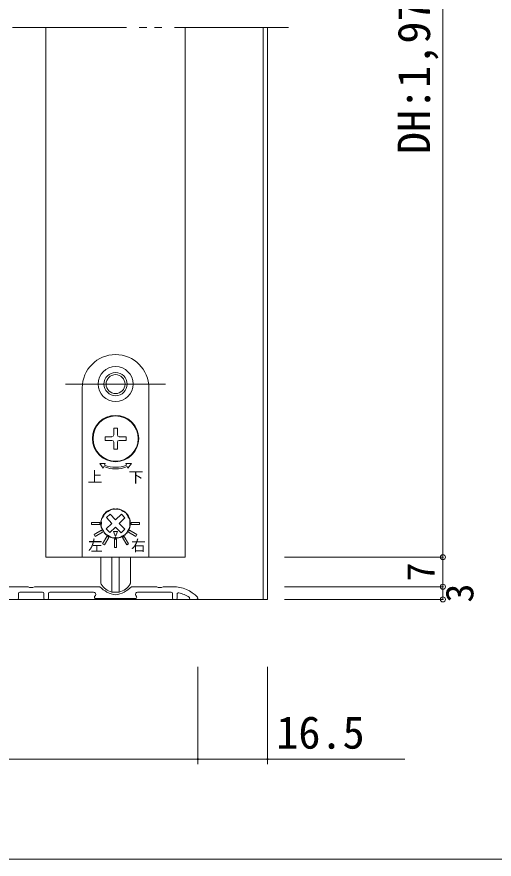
# Model space of a CAD drawing. Units: millimetres on the paper, enlarged 10 times, with parts at other scales. Extents: x -2000 to 2000, y -1385 to 1385.
# Drawn here: x -711 to -333, y -68 to 598 of the extents above; entities that cross this region are included whole.
import ezdxf
from ezdxf.enums import TextEntityAlignment as Align

# ---------------------------------------------------------------- set-up
doc = ezdxf.new("R2010")
doc.units = ezdxf.units.MM
doc.header["$LTSCALE"] = 10
doc.header["$PDMODE"] = 32
doc.header["$PDSIZE"] = 4
doc.linetypes.add('DOUBLE_CHAIN2', pattern=[12.8, 9, -1, 0.6, -0.6, 0.6, -1])
doc.linetypes.add('USER1', pattern=[19.05, 12.7, -6.35])
for name, color, linetype, lineweight in [('1-0_H-SYM', 7, 'Continuous', 20), ('1-1_0', 7, 'Continuous', 20), ('2-0_18', 7, 'Continuous', 18)]:
    doc.layers.add(name, color=color, linetype=linetype, lineweight=lineweight)
doc.styles.add('ＭＳ ゴシック', font='')
doc.styles.get('ＭＳ ゴシック').set_extended_font_data('MS Gothic')

msp = doc.modelspace()

# ---------------------------------------------------------------- linework, layer by layer
at = {"layer": '1-0_H-SYM'}
msp.add_lwpolyline([(380, -67.5), (-1950, -67.5), (-1950, 1335)], dxfattribs=at)
at = {"layer": '1-1_0'}
msp.add_lwpolyline([(380, -67.5), (-1950, -67.5), (-1950, 1335)], dxfattribs=at)
at = {"layer": '2-0_18', "color": 4, "lineweight": 9}
for p, q in [((-373.88, 170.94), (-373.88, 934.75)), ((-499.19, 170.94), (-373.88, 170.94)), ((-373.88, 170.94), (-373.88, 147.6)), ((-499.19, 147.6), (-373.88, 147.6)), ((-373.88, 147.6), (-373.88, 137.6)), ((-499.19, 137.6), (-373.88, 137.6))]:
    msp.add_line(p, q, dxfattribs=at)
at = {"layer": '2-0_18', "linetype": 'DOUBLE_CHAIN2', "lineweight": 20}
msp.add_line((-495.86, 589.27), (-1035.86, 589.27), dxfattribs=at)
at = {"layer": '2-0_18', "lineweight": 20}
for p, q in [((-687.52, 589.27), (-687.52, 170.94)), ((-577.52, 589.27), (-577.52, 170.94)), ((-515.86, 589.27), (-515.86, 137.6)), ((-512.52, 589.27), (-512.52, 137.6)), ((-687.52, 170.94), (-577.52, 170.94)), ((-512.52, 137.6), (-1019.19, 137.6)), ((-567.56, 84.27), (-567.56, 7.38)), ((-567.56, 84.27), (-567.56, 7.38)), ((-512.52, 84.27), (-512.52, 7.38)), ((-827.52, 11.55), (-567.56, 11.55)), ((-585.89, 11.55), (-404.06, 11.55))]:
    msp.add_line(p, q, dxfattribs=at)
at = {"layer": '2-0_18', "color": 2, "linetype": 'USER1'}
msp.add_line((-672.02, 307.6), (-593.02, 307.6), dxfattribs=at)
at = {"layer": '2-0_18'}
for p, q in [((-658.86, 304.6), (-658.86, 170.94)), ((-606.19, 170.94), (-606.19, 304.6)), ((-631.02, 272.94), (-634.02, 272.94)), ((-634.02, 267.44), (-634.02, 272.94)), ((-631.02, 267.44), (-631.02, 272.94)), ((-624.19, 266.1), (-629.69, 266.1)), ((-624.19, 266.1), (-624.19, 263.1)), ((-635.36, 263.1), (-640.86, 263.1)), ((-634.02, 256.27), (-634.02, 261.77)), ((-631.02, 256.27), (-631.02, 261.77)), ((-624.19, 263.1), (-629.69, 263.1)), ((-631.02, 256.27), (-634.02, 256.27)), ((-635.35, 197.64), (-639.78, 202.17)), ((-632.49, 200.43), (-627.96, 204.85)), ((-639.88, 193.21), (-635.35, 197.64)), ((-637.09, 190.35), (-639.88, 193.21)), ((-637.09, 190.35), (-632.56, 194.77)), ((-628.14, 190.24), (-632.56, 194.77)), ((-625.27, 193.04), (-628.14, 190.24)), ((-658.86, 170.94), (-606.19, 170.94)), ((-644.19, 150.49), (-644.19, 170.94)), ((-635.44, 170.94), (-635.44, 143.42)), ((-629.61, 170.94), (-629.61, 143.42)), ((-620.86, 170.94), (-620.86, 150.49)), ((-753.36, 147.6), (-701.69, 147.6)), ((-696.69, 147.6), (-645.03, 147.6)), ((-620.03, 147.6), (-600.03, 147.6)), ((-587.14, 147.6), (-595.03, 147.6)), ((-709.19, 138.6), (-709.19, 142.27)), ((-690.19, 143.27), (-708.19, 143.27)), ((-689.19, 138.6), (-689.19, 142.27)), ((-685.52, 142.27), (-685.52, 138.6)), ((-684.52, 143.27), (-649.92, 143.27)), ((-649.06, 139.77), (-648.48, 140.77)), ((-635.44, 143.42), (-629.61, 143.42)), ((-615.99, 139.77), (-616.57, 140.77)), ((-588.53, 143.27), (-615.13, 143.27)), ((-587.53, 138.6), (-587.53, 142.27)), ((-583.86, 141.83), (-583.86, 138.6)), ((-711.86, 137.6), (-710.19, 137.6)), ((-686.52, 137.6), (-688.19, 137.6)), ((-648.19, 138.27), (-632.53, 138.27)), ((-616.86, 138.27), (-632.53, 138.27)), ((-584.86, 137.6), (-586.53, 137.6)), ((-574.19, 138.6), (-574.19, 139.13)), ((-568.53, 137.6), (-573.19, 137.6))]:
    msp.add_line(p, q, dxfattribs=at)
for points in [[(-635.36, 266.1), (-640.86, 266.1), (-640.86, 263.1)], [(-641.2, 243.66), (-640.69, 244.89), (-645.02, 244.9), (-642.22, 241.2), (-641.71, 242.43)], [(-623.34, 242.43), (-622.83, 241.2), (-620.03, 244.9), (-624.36, 244.89), (-623.85, 243.66)], [(-632.49, 200.43), (-636.91, 204.96), (-639.78, 202.17)], [(-625.27, 193.04), (-629.7, 197.57), (-625.16, 201.99), (-627.96, 204.85)]]:
    msp.add_lwpolyline(points, dxfattribs=at)
for points in [[(-651.52, 196.77), (-644.86, 196.77), (-644.86, 198.44), (-651.52, 198.44)], [(-613.52, 198.44), (-620.19, 198.44), (-620.19, 196.77), (-613.52, 196.77)], [(-648.56, 187.38), (-642.79, 190.71), (-643.62, 192.16), (-649.4, 188.82)], [(-641.3, 180.73), (-637.97, 186.5), (-639.41, 187.34), (-642.75, 181.56)], [(-632.65, 187.27), (-630.93, 191.25), (-634.27, 191.29)], [(-622.3, 181.56), (-625.64, 187.34), (-627.08, 186.5), (-623.75, 180.73)], [(-615.65, 188.82), (-621.43, 192.16), (-622.26, 190.71), (-616.49, 187.38)], [(-631.69, 185.27), (-633.36, 185.27), (-633.36, 178.6), (-631.69, 178.6)]]:
    msp.add_lwpolyline(points, close=True, dxfattribs=at)
for centre, radius in [((-632.52, 307.6), 13.83), ((-632.52, 307.6), 9.17), ((-632.52, 307.6), 7.5), ((-632.52, 264.6), 18.33), ((-632.52, 264.6), 17.83)]:
    msp.add_circle(centre, radius, dxfattribs=at)
at = {"layer": '2-0_18', "lineweight": 20}
msp.add_circle((-567.56, 11.55), 0.521, dxfattribs=at)
at = {"layer": '2-0_18'}
for centre, radius, start, end in [((-632.52, 304.6), 26.33, 0, 180), ((-635.36, 267.44), 1.33, 270, 360), ((-629.69, 267.44), 1.33, 180, 270), ((-635.36, 261.77), 1.33, 360, 90), ((-629.69, 261.77), 1.33, 90, 180), ((-632.52, 264.6), 24, 247.5, 292.5), ((-632.52, 264.6), 22.67, 247.5, 292.5), ((-632.52, 197.6), 11.67, 98.90298, 201.09702), ((-632.52, 197.6), 11.5, 130.42431, 138.17431), ((-637.82, 203.82), 3.33, 99.87866, 130.42431), ((-632.52, 197.6), 11.17, 116.90028, 121.69834), ((-635.07, 205.36), 3.33, 108.17431, 138.71996), ((-632.52, 197.6), 11.5, 100.42431, 108.17431), ((-634, 205.63), 3.33, 69.87866, 100.42431), ((-633.97, 206.82), 2.33, 72.61143, 98.90298), ((-632.52, 211.44), 2.5, 252.61143, 287.38857), ((-632.52, 197.6), 11.17, 86.90028, 91.69834), ((-630.85, 205.6), 3.33, 78.17431, 108.71996), ((-631.08, 206.82), 2.33, 81.09702, 107.38857), ((-632.52, 197.6), 11.67, 338.90298, 81.09702), ((-632.52, 197.6), 11.5, 70.42431, 78.17431), ((-629.79, 205.3), 3.33, 39.87866, 70.42431), ((-632.52, 197.6), 11.17, 56.90028, 61.69834), ((-627.08, 203.69), 3.33, 48.17431, 78.71996), ((-640.52, 199.28), 3.33, 168.17431, 198.71996), ((-632.52, 197.6), 11.5, 160.42431, 168.17431), ((-640.22, 200.34), 3.33, 129.87866, 160.42431), ((-632.52, 197.6), 11.17, 146.90028, 151.69834), ((-638.61, 203.05), 3.33, 138.17431, 168.71996), ((-632.52, 197.6), 11.5, 40.42431, 48.17431), ((-626.31, 202.9), 3.33, 9.87866, 40.42431), ((-632.52, 197.6), 11.17, 26.90028, 31.69834), ((-624.76, 200.15), 3.33, 18.17431, 48.71996), ((-632.52, 197.6), 11.5, 10.42431, 18.17431), ((-624.49, 199.08), 3.33, 339.87866, 10.42431), ((-640.56, 196.12), 3.33, 159.87866, 190.42431), ((-632.52, 197.6), 11.5, 190.42431, 198.17431), ((-632.52, 197.6), 11.17, 176.90028, 181.69834), ((-640.28, 195.06), 3.33, 198.17431, 228.71996), ((-641.23, 194.24), 2.33, 201.09702, 227.38857), ((-624.83, 194.87), 3.33, 309.87866, 340.42431), ((-623.82, 194.24), 2.33, 312.61143, 338.90298), ((-632.52, 197.6), 11.5, 340.42431, 348.17431), ((-632.52, 197.6), 11.17, 356.90028, 1.69834), ((-624.53, 195.93), 3.33, 348.17431, 18.71996), ((-644.5, 190.69), 2.5, 12.61143, 47.38857), ((-632.52, 197.6), 11.17, 206.90028, 211.69834), ((-639.79, 191.74), 2.33, 192.61143, 218.90298), ((-638.74, 192.31), 3.33, 189.87866, 220.42431), ((-632.52, 197.6), 11.67, 218.90298, 321.09702), ((-632.52, 197.6), 11.5, 220.42431, 228.17431), ((-637.97, 191.52), 3.33, 228.17431, 258.71996), ((-632.52, 197.6), 11.17, 236.90028, 241.69834), ((-635.26, 189.91), 3.33, 219.87866, 250.42431), ((-632.52, 197.6), 11.5, 250.42431, 258.17431), ((-634.2, 189.61), 3.33, 258.17431, 288.71996), ((-632.52, 197.6), 11.17, 266.90028, 271.69834), ((-631.05, 189.57), 3.33, 249.87866, 280.42431), ((-632.52, 197.6), 11.5, 280.42431, 288.17431), ((-629.98, 189.84), 3.33, 288.17431, 318.71996), ((-632.52, 197.6), 11.17, 296.90028, 301.69834), ((-627.23, 191.39), 3.33, 279.87866, 310.42431), ((-632.52, 197.6), 11.5, 310.42431, 318.17431), ((-626.44, 192.16), 3.33, 318.17431, 348.71996), ((-625.26, 191.74), 2.33, 321.09702, 347.38857), ((-632.52, 197.6), 11.17, 326.90028, 331.69834), ((-620.54, 190.69), 2.5, 132.61143, 167.38857), ((-699.19, 151.96), 5.02, 240.13717, 299.86283), ((-629.51, 162.72), 21.67, 224.26307, 261.9973), ((-642.52, 150.49), 1.67, 180, 210.56067), ((-632.48, 156.42), 13.33, 210.56067, 257.16143), ((-635.54, 162.72), 21.67, 278.0027, 315.73693), ((-632.57, 156.42), 13.33, 282.83857, 329.43933), ((-622.52, 150.49), 1.67, 329.43933, 360), ((-597.53, 151.96), 5.02, 240.13717, 299.86283), ((-587.14, 120.94), 26.67, 43.49661, 90), ((-708.19, 142.27), 1, 90, 180), ((-690.19, 142.27), 1, 0, 90), ((-684.52, 142.27), 1, 90, 180), ((-649.92, 141.6), 1.67, 330, 90), ((-648.19, 139.27), 1, 150, 270), ((-616.86, 139.27), 1, 270, 30), ((-615.13, 141.6), 1.67, 90, 210), ((-588.53, 142.27), 1, 0, 90), ((-582.86, 141.83), 1, 78.41099, 180), ((-587.14, 120.94), 22.33, 54.55265, 78.41099), ((-710.19, 138.6), 1, 270, 0), ((-688.19, 138.6), 1, 180, 270), ((-686.52, 138.6), 1, 270, 0), ((-586.53, 138.6), 1, 180, 270), ((-584.86, 138.6), 1, 270, 0), ((-573.19, 138.6), 1, 180, 270), ((-568.53, 138.6), 1, 270, 43.49661)]:
    msp.add_arc(centre, radius, start, end, dxfattribs=at)
at = {"layer": '2-0_18', "lineweight": 20}
for centre, start, end in [((-567.56, 11.55), 0, 180), ((-567.56, 11.55), 180, 0), ((-512.52, 11.55), 0, 180), ((-512.52, 11.55), 180, 0)]:
    msp.add_arc(centre, 0.521, start, end, dxfattribs=at)
at = {"layer": '2-0_18', "color": 4}
for p in [(-373.88, 170.94), (-373.88, 147.6), (-373.88, 137.6)]:
    msp.add_point(p, dxfattribs=at)

# ---------------------------------------------------------------- texts
at = {"layer": '2-0_18', "style": 'ＭＳ ゴシック'}
for s, height, p in [('DH:1,970', 25.66, (-376.38, 489.18)), ('7', 21.99, (-373.88, 151.77)), ('3', 21.99, (-343.24, 135.1))]:
    msp.add_text(s, height=height, rotation=90, dxfattribs=at).set_placement(p, align=Align.BOTTOM_LEFT)
for s, height, p in [('上', 8.55, (-654.6, 227.54)), ('下', 8.55, (-622.28, 227.29)), ('左', 8.55, (-654.29, 173.36)), ('右', 8.55, (-620.31, 173.28)), ('16.5', 25.66, (-505.58, 12.05))]:
    msp.add_text(s, height=height, dxfattribs=at).set_placement(p, align=Align.BOTTOM_LEFT)

doc.saveas('drawing.dxf')
